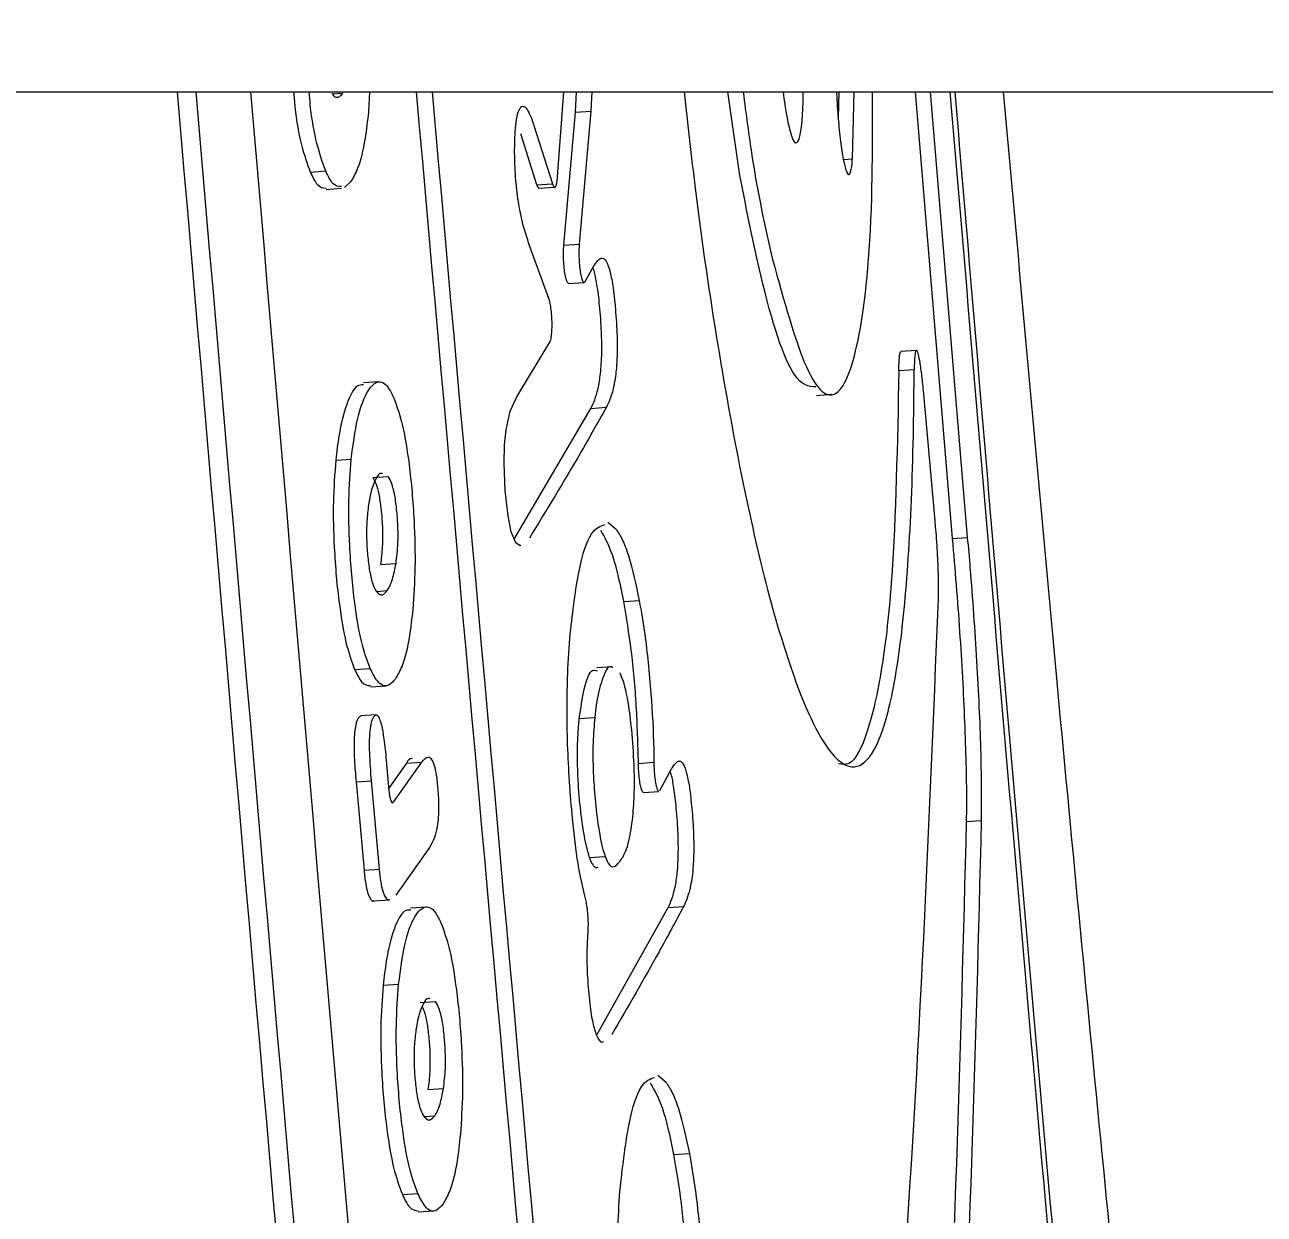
# Model space of a CAD drawing. Header units: millimetres. Extents: x -7720 to 6073, y -7402 to 5433.
# Drawn here: x 1649.54 to 1665.54, y -577.09 to -561.73 of the extents above; entities that cross this region are included whole.
import ezdxf

# ---------------------------------------------------------------- set-up
doc = ezdxf.new("R2010")
doc.units = ezdxf.units.MM
for name, color, linetype in [('DIKOM_ОБЪЕКТ', 7, 'Continuous'), ('DIKOM_РАЗМЕР_ЗОНА', 7, 'Continuous'), ('DIKOM_РАЗМЕР_ОБЪЕКТА', 7, 'Continuous')]:
    doc.layers.add(name, color=color, linetype=linetype)
doc.styles.add('style1', font='arial.ttf', dxfattribs={"width": 0.8})
doc.dimstyles.new('1-50', dxfattribs={"dimtxt": 300, "dimasz": 200, "dimexe": 100, "dimexo": 0, "dimgap": 100, "dimtad": 1, "dimtxsty": 'style1', "dimcen": 200, "dimclrd": 7, "dimclre": 7, "dimclrt": 7, "dimadec": 1, "dimazin": 2, "dimtfac": 1, "dimtmove": 0, "dimatfit": 2, "dimfxl": 0, "dimlwd": 25, "dimlwe": 18, "dimarcsym": 0})

# ---------------------------------------------------------------- blocks, each defined once
blk = doc.blocks.new('*D1')
at = {"layer": 'Defpoints', "color": 0, "transparency": 16777216}
for p in [(-3938.714, 77.288), (4572.676, -275.211), (4572.676, -6577.897)]:
    blk.add_point(p, dxfattribs=at)
at = {"layer": 'DIKOM_РАЗМЕР_ОБЪЕКТА', "color": 7, "lineweight": 18, "transparency": 16777216}
for p, q in [((-3938.714, 77.288), (-3938.714, -6677.897)), ((4572.676, -275.211), (4572.676, -6677.897))]:
    blk.add_line(p, q, dxfattribs=at)
at = {"layer": 'DIKOM_РАЗМЕР_ОБЪЕКТА', "color": 7, "lineweight": 25, "transparency": 16777216}
blk.add_line((-3738.714, -6577.897), (4372.676, -6577.897), dxfattribs=at)
at = {"layer": 'DIKOM_РАЗМЕР_ОБЪЕКТА', "color": 7, "transparency": 16777216}
for points in [[(-3738.714, -6544.563), (-3738.714, -6611.23), (-3938.714, -6577.897)], [(4372.676, -6544.563), (4372.676, -6611.23), (4572.676, -6577.897)]]:
    blk.add_solid(points, dxfattribs=at)
at = {"layer": 'DIKOM_РАЗМЕР_ОБЪЕКТА', "color": 7, "transparency": 16777216, "insert": (316.981, -6324.725), "char_height": 300, "attachment_point": 5, "style": 'style1'}
blk.add_mtext('8500', dxfattribs=at)
blk = doc.blocks.new('*D2')
at = {"layer": 'Defpoints', "color": 0, "transparency": 16777216}
for p in [(-2365.162, 5433.022), (-7269.562, -6016.09), (1800.959, -6016.09)]:
    blk.add_point(p, dxfattribs=at)
at = {"layer": 'DIKOM_РАЗМЕР_ЗОНА', "color": 7, "lineweight": 18, "transparency": 16777216}
for p, q in [((-2365.162, 5433.022), (-7369.562, 5433.022)), ((1800.959, -6016.09), (-7369.562, -6016.09))]:
    blk.add_line(p, q, dxfattribs=at)
at = {"layer": 'DIKOM_РАЗМЕР_ЗОНА', "color": 7, "lineweight": 25, "transparency": 16777216}
blk.add_line((-7269.562, 5233.022), (-7269.562, -5816.09), dxfattribs=at)
at = {"layer": 'DIKOM_РАЗМЕР_ЗОНА', "color": 7, "transparency": 16777216}
for points in [[(-7302.895, 5233.022), (-7236.229, 5233.022), (-7269.562, 5433.022)], [(-7302.895, -5816.09), (-7236.229, -5816.09), (-7269.562, -6016.09)]]:
    blk.add_solid(points, dxfattribs=at)
at = {"layer": 'DIKOM_РАЗМЕР_ЗОНА', "color": 7, "transparency": 16777216, "insert": (-7522.734, -291.534), "char_height": 300, "attachment_point": 5, "rotation": 90, "style": 'style1'}
blk.add_mtext('11500', dxfattribs=at)
blk = doc.blocks.new('*D3')
at = {"layer": 'Defpoints', "color": 0, "transparency": 16777216}
for p in [(-5938.714, -432.437), (6072.676, -1006.937), (6072.676, -7302.437)]:
    blk.add_point(p, dxfattribs=at)
at = {"layer": 'DIKOM_РАЗМЕР_ЗОНА', "color": 7, "lineweight": 18, "transparency": 16777216}
for p, q in [((-5938.714, -432.437), (-5938.714, -7402.437)), ((6072.676, -1006.937), (6072.676, -7402.437))]:
    blk.add_line(p, q, dxfattribs=at)
at = {"layer": 'DIKOM_РАЗМЕР_ЗОНА', "color": 7, "lineweight": 25, "transparency": 16777216}
blk.add_line((-5738.714, -7302.437), (5872.676, -7302.437), dxfattribs=at)
at = {"layer": 'DIKOM_РАЗМЕР_ЗОНА', "color": 7, "transparency": 16777216}
for points in [[(-5738.714, -7269.103), (-5738.714, -7335.77), (-5938.714, -7302.437)], [(5872.676, -7269.103), (5872.676, -7335.77), (6072.676, -7302.437)]]:
    blk.add_solid(points, dxfattribs=at)
at = {"layer": 'DIKOM_РАЗМЕР_ЗОНА', "color": 7, "transparency": 16777216, "insert": (66.981, -7049.265), "char_height": 300, "attachment_point": 5, "style": 'style1'}
blk.add_mtext('12000', dxfattribs=at)

msp = doc.modelspace()

# ---------------------------------------------------------------- linework, layer by layer
at = {"layer": 'DIKOM_ОБЪЕКТ', "color": 7, "linetype": 'Continuous', "lineweight": 15}
for p, q in [((672.848, -562.594), (1872.848, -562.594)), ((1653.99, -562.594), (1653.976, -562.85)), ((1656.418, -563.692), (1656.498, -562.594)), ((1656.648, -562.856), (1656.661, -562.594)), ((1656.86, -562.594), (1656.847, -562.842)), ((1658.772, -563.672), (1658.617, -562.594)), ((1660.052, -562.594), (1660.042, -562.93)), ((1660.225, -563.459), (1660.248, -562.594)), ((1661.037, -562.594), (1661.515, -568.361)), ((1661.714, -568.347), (1661.236, -562.594)), ((1653.507, -562.619), (1653.646, -562.609)), ((1656.5, -564.573), (1656.648, -562.856)), ((1656.648, -562.856), (1656.847, -562.842)), ((1656.847, -562.842), (1656.699, -564.559)), ((1656.113, -563.029), (1656.352, -563.78)), ((1656.152, -563.793), (1655.943, -563.136)), ((1660.111, -563.467), (1660.225, -563.459)), ((1653.224, -563.629), (1653.424, -563.615)), ((1653.429, -563.852), (1653.63, -563.838)), ((1653.75, -563.749), (1653.665, -563.829)), ((1656.152, -563.793), (1656.352, -563.78)), ((1656.183, -563.839), (1656.382, -563.825)), ((1656.307, -565.263), (1656.045, -564.541)), ((1656.5, -564.573), (1656.699, -564.559)), ((1656.773, -565.043), (1656.886, -564.842)), ((1656.561, -565.068), (1656.761, -565.054)), ((1655.892, -566.531), (1656.319, -565.827)), ((1661.052, -565.932), (1660.854, -565.946)), ((1660.826, -566.192), (1661.024, -566.179)), ((1654.111, -566.339), (1653.911, -566.353)), ((1659.76, -566.513), (1659.959, -566.499)), ((1661.294, -568.132), (1661.143, -566.45)), ((1655.856, -568.37), (1656.849, -566.681)), ((1656.849, -566.681), (1657.048, -566.667)), ((1653.554, -567.349), (1653.754, -567.335)), ((1654.031, -567.575), (1654.231, -567.561)), ((1657.069, -568.15), (1657.175, -568.243)), ((1661.515, -568.361), (1661.714, -568.347)), ((1654.132, -568.697), (1654.332, -568.683)), ((1654.08, -569.045), (1654.219, -569.035)), ((1657.274, -569.177), (1657.473, -569.163)), ((1653.798, -570.055), (1653.998, -570.041)), ((1657.127, -570.017), (1656.927, -570.031)), ((1654.004, -570.278), (1654.204, -570.264)), ((1654.075, -570.64), (1653.876, -570.654)), ((1656.699, -570.687), (1656.899, -570.673)), ((1654.206, -571.228), (1654.241, -571.621)), ((1654.466, -571.263), (1654.238, -571.585)), ((1654.299, -571.767), (1654.665, -571.249)), ((1654.466, -571.263), (1654.665, -571.249)), ((1657.463, -571.266), (1657.662, -571.252)), ((1657.739, -571.617), (1657.889, -571.338)), ((1653.816, -571.505), (1654.016, -571.491)), ((1653.816, -571.505), (1653.919, -572.647)), ((1654.119, -572.633), (1654.016, -571.491)), ((1657.529, -571.642), (1657.728, -571.628)), ((1654.28, -571.769), (1654.299, -571.767)), ((1661.696, -572.015), (1661.895, -572.002)), ((1654.765, -572.351), (1654.33, -572.966)), ((1656.831, -572.481), (1657.031, -572.467)), ((1653.919, -572.647), (1654.119, -572.633)), ((1654.05, -573.043), (1654.25, -573.029)), ((1654.721, -573.121), (1654.521, -573.135)), ((1656.919, -574.781), (1657.847, -573.127)), ((1657.847, -573.127), (1658.046, -573.114)), ((1654.166, -574.131), (1654.366, -574.117)), ((1654.643, -574.356), (1654.843, -574.342)), ((1657.713, -575.291), (1657.819, -575.384)), ((1654.745, -575.478), (1654.945, -575.464)), ((1654.694, -575.826), (1654.833, -575.817)), ((1657.921, -576.318), (1658.12, -576.304)), ((1654.414, -576.836), (1654.614, -576.822)), ((1654.62, -577.059), (1654.82, -577.045))]:
    msp.add_line(p, q, dxfattribs=at)
at = {"layer": 'DIKOM_ОБЪЕКТ', "color": 7, "linetype": 'Continuous', "lineweight": 15, "flags": 128}
msp.add_lwpolyline([(1655.943, -568.451), (1655.936, -568.457), (1655.878, -568.416), (1655.82, -568.274), (1655.779, -568.068), (1655.743, -567.748), (1655.727, -567.387), (1655.733, -567.152), (1655.753, -566.957), (1655.808, -566.718), (1655.892, -566.531), (1655.892, -566.531)], dxfattribs=at)
at = {"layer": 'DIKOM_ОБЪЕКТ', "color": 7, "linetype": 'Continuous', "lineweight": 15}
for points, knots in [([(1651.505, -562.594), (1652.447, -573.51), (1655.636, -610.457), (1659.558, -647.354), (1662.321, -673.35)], [0, 0, 0, 0, 0.295436, 1, 1, 1, 1]), ([(1651.746, -562.594), (1652.679, -573.42), (1655.853, -610.279), (1659.776, -647.086), (1662.546, -673.082)], [0, 0, 0, 0, 0.2937248, 1, 1, 1, 1]), ([(1652.454, -562.594), (1653.357, -573.153), (1656.489, -609.745), (1660.413, -646.283), (1663.205, -672.277)], [0, 0, 0, 0, 0.288549, 1, 1, 1, 1]), ([(1653.01, -562.594), (1653.015, -562.658), (1653.035, -562.917), (1653.109, -563.308), (1653.185, -563.522), (1653.224, -563.629)], [0, 0, 0, 0, 0.142775, 0.57121, 1, 1, 1, 1]), ([(1653.424, -563.615), (1653.385, -563.507), (1653.308, -563.292), (1653.236, -562.904), (1653.215, -562.651), (1653.211, -562.594)], [0, 0, 0, 0, 0.435395, 0.871635, 1, 1, 1, 1]), ([(1665.063, -667.1), (1663.679, -654.488), (1660.913, -629.266), (1657.424, -594.429), (1655.449, -572.196), (1654.597, -562.594)], [0, 0, 0, 0, 0.362286, 0.724572, 1, 1, 1, 1]), ([(1654.798, -562.594), (1655.649, -572.185), (1657.623, -594.409), (1661.111, -629.242), (1663.879, -654.471), (1665.262, -667.086)], [0, 0, 0, 0, 0.275129, 0.637564, 1, 1, 1, 1]), ([(1658.055, -562.594), (1658.1, -563.013), (1658.227, -564.184), (1658.484, -565.904), (1658.808, -567.686), (1659.152, -569.16), (1659.499, -570.278), (1659.836, -571.023), (1660.149, -571.356), (1660.426, -571.286), (1660.657, -570.797), (1660.836, -569.92), (1660.957, -568.662), (1661.012, -567.363), (1661.021, -566.467), (1661.024, -566.179)], [0, 0, 0, 0, 0.046302, 0.12935, 0.212395, 0.295437, 0.378574, 0.46171, 0.544901, 0.628096, 0.711255, 0.794417, 0.877525, 0.960635, 1, 1, 1, 1]), ([(1658.815, -562.594), (1658.852, -562.879), (1658.965, -563.754), (1659.103, -564.355), (1659.196, -564.759)], [0, 0, 0, 0, 0.326488, 1, 1, 1, 1]), ([(1659.196, -564.759), (1659.343, -565.294), (1659.638, -566.364), (1660.04, -566.658), (1660.332, -565.875), (1660.486, -564.439), (1660.486, -563.07), (1660.485, -562.594)], [0, 0, 0, 0, 0.2206416, 0.4412826, 0.6619258, 0.8825019, 1, 1, 1, 1]), ([(1659.332, -562.594), (1659.339, -562.652), (1659.355, -562.793), (1659.375, -562.896), (1659.386, -562.956)], [0, 0, 0, 0, 0.413583, 1, 1, 1, 1]), ([(1659.386, -562.956), (1659.405, -563.038), (1659.443, -563.201), (1659.498, -563.275), (1659.545, -563.209), (1659.577, -562.994), (1659.591, -562.771), (1659.59, -562.615), (1659.589, -562.594)], [0, 0, 0, 0, 0.193914, 0.387852, 0.581808, 0.775797, 0.969784, 1, 1, 1, 1]), ([(1660.021, -562.594), (1660.024, -562.669), (1660.033, -562.85), (1660.059, -563.132), (1660.093, -563.396), (1660.132, -563.583), (1660.169, -563.673), (1660.2, -563.655), (1660.218, -563.561), (1660.224, -563.479), (1660.225, -563.459)], [0, 0, 0, 0, 0.101626, 0.2439, 0.386168, 0.52842, 0.670698, 0.812967, 0.955223, 1, 1, 1, 1]), ([(1671.767, -657.179), (1670.133, -644.106), (1666.867, -617.959), (1663.493, -586.42), (1661.941, -567.949), (1661.49, -562.594)], [0, 0, 0, 0, 0.4152222, 0.8304415, 1, 1, 1, 1]), ([(1671.82, -656.922), (1670.183, -643.85), (1666.909, -617.704), (1663.539, -586.25), (1661.995, -567.865), (1661.553, -562.594)], [0, 0, 0, 0, 0.4163411, 0.8326791, 1, 1, 1, 1]), ([(1675.905, -673.036), (1675.448, -670.199), (1674.4, -663.695), (1672.837, -653.325), (1671.202, -641.952), (1669.634, -630.39), (1668.132, -618.653), (1666.7, -606.748), (1665.339, -594.687), (1664.057, -582.473), (1662.999, -571.772), (1662.404, -565.105), (1662.179, -562.594)], [0, 0, 0, 0, 0.081496, 0.186806, 0.29255, 0.398703, 0.505243, 0.612145, 0.719386, 0.826945, 0.934799, 1, 1, 1, 1]), ([(1653.504, -562.616), (1653.518, -562.632), (1653.545, -562.663), (1653.593, -562.668), (1653.626, -562.632), (1653.646, -562.609)], [0, 0, 0, 0, 0.2789226, 0.5539577, 1, 1, 1, 1]), ([(1653.976, -562.85), (1653.963, -562.968), (1653.929, -563.266), (1653.85, -563.578), (1653.78, -563.698), (1653.75, -563.749)], [0, 0, 0, 0, 0.274822, 0.695103, 1, 1, 1, 1]), ([(1655.868, -563.174), (1655.872, -563.108), (1655.88, -562.976), (1655.911, -562.836), (1655.957, -562.765), (1656.023, -562.794), (1656.077, -562.919), (1656.109, -563.018), (1656.113, -563.029)], [0, 0, 0, 0, 0.1391563, 0.2789624, 0.4452561, 0.6524626, 0.9597426, 1, 1, 1, 1]), ([(1656.045, -564.541), (1656.011, -564.44), (1655.958, -564.281), (1655.899, -563.942), (1655.868, -563.622), (1655.862, -563.354), (1655.867, -563.218), (1655.868, -563.174)], [0, 0, 0, 0, 0.3395141, 0.5391946, 0.7405273, 0.9160474, 1, 1, 1, 1]), ([(1653.224, -563.629), (1653.253, -563.69), (1653.321, -563.828), (1653.39, -563.833), (1653.428, -563.836)], [0, 0, 0, 0, 0.443037, 1, 1, 1, 1]), ([(1653.628, -563.816), (1653.591, -563.816), (1653.522, -563.817), (1653.454, -563.678), (1653.424, -563.615)], [0, 0, 0, 0, 0.543105, 1, 1, 1, 1]), ([(1656.352, -563.78), (1656.358, -563.795), (1656.37, -563.825), (1656.388, -563.829), (1656.403, -563.799), (1656.414, -563.748), (1656.417, -563.706), (1656.418, -563.692)], [0, 0, 0, 0, 0.220493, 0.441596, 0.662976, 0.884715, 1, 1, 1, 1]), ([(1659.753, -566.404), (1659.664, -566.397), (1659.451, -566.379), (1659.092, -565.286), (1658.861, -564.122), (1658.772, -563.672)], [0, 0, 0, 0, 0.307974, 0.732629, 1, 1, 1, 1]), ([(1656.182, -563.838), (1656.182, -563.839), (1656.176, -563.842), (1656.165, -563.828), (1656.156, -563.802), (1656.152, -563.793)], [0, 0, 0, 0, 0.07278, 0.667998, 1, 1, 1, 1]), ([(1656.561, -565.067), (1656.559, -565.067), (1656.551, -565.067), (1656.537, -565.041), (1656.52, -564.98), (1656.506, -564.893), (1656.497, -564.792), (1656.494, -564.689), (1656.496, -564.616), (1656.499, -564.581), (1656.5, -564.573)], [0, 0, 0, 0, 0.060812, 0.210822, 0.360893, 0.510767, 0.660236, 0.80963, 0.959237, 1, 1, 1, 1]), ([(1656.699, -564.559), (1656.697, -564.588), (1656.693, -564.646), (1656.695, -564.751), (1656.702, -564.853), (1656.715, -564.944), (1656.731, -565.014), (1656.749, -565.053), (1656.763, -565.058), (1656.771, -565.047), (1656.773, -565.043)], [0, 0, 0, 0, 0.134251, 0.268951, 0.403364, 0.537571, 0.671724, 0.806193, 0.940924, 1, 1, 1, 1]), ([(1656.886, -564.842), (1656.921, -564.79), (1656.972, -564.715), (1657.046, -564.765), (1657.096, -564.896), (1657.14, -565.136), (1657.171, -565.441), (1657.19, -565.762), (1657.188, -566.04), (1657.168, -566.284), (1657.122, -566.513), (1657.075, -566.611), (1657.048, -566.667)], [0, 0, 0, 0, 0.184914, 0.267549, 0.351065, 0.423157, 0.512613, 0.606916, 0.673845, 0.740611, 0.850543, 1, 1, 1, 1]), ([(1656.849, -566.681), (1656.882, -566.611), (1656.93, -566.509), (1656.975, -566.241), (1656.992, -565.984), (1656.987, -565.67), (1656.964, -565.361), (1656.931, -565.089), (1656.899, -564.922), (1656.879, -564.877), (1656.874, -564.864)], [0, 0, 0, 0, 0.264456, 0.386206, 0.50923, 0.614622, 0.747621, 0.865438, 0.961282, 1, 1, 1, 1]), ([(1656.319, -565.827), (1656.321, -565.824), (1656.328, -565.81), (1656.338, -565.768), (1656.346, -565.687), (1656.348, -565.588), (1656.344, -565.483), (1656.334, -565.385), (1656.321, -565.308), (1656.311, -565.276), (1656.307, -565.263)], [0, 0, 0, 0, 0.045014, 0.18755, 0.33002, 0.472177, 0.613867, 0.755178, 0.896287, 1, 1, 1, 1]), ([(1660.826, -566.192), (1660.826, -566.171), (1660.827, -566.091), (1660.834, -565.995), (1660.844, -565.938), (1660.853, -565.95), (1660.854, -565.952)], [0, 0, 0, 0, 0.1456833, 0.5372081, 0.9288437, 1, 1, 1, 1]), ([(1661.143, -566.45), (1661.136, -566.377), (1661.121, -566.229), (1661.096, -566.058), (1661.071, -565.95), (1661.049, -565.919), (1661.033, -565.969), (1661.026, -566.069), (1661.025, -566.152), (1661.024, -566.179)], [0, 0, 0, 0, 0.154779, 0.309739, 0.464613, 0.619615, 0.774556, 0.929455, 1, 1, 1, 1]), ([(1660.826, -566.192), (1660.806, -567.139), (1660.775, -568.669), (1660.612, -570.093), (1660.425, -570.904), (1660.232, -571.302), (1660.091, -571.28), (1660.045, -571.273)], [0, 0, 0, 0, 0.318665, 0.514612, 0.710557, 0.90643, 1, 1, 1, 1]), ([(1653.913, -566.378), (1653.886, -566.378), (1653.808, -566.377), (1653.695, -566.596), (1653.601, -566.948), (1653.567, -567.242), (1653.554, -567.349)], [0, 0, 0, 0, 0.180788, 0.514127, 0.823601, 1, 1, 1, 1]), ([(1653.754, -567.335), (1653.778, -567.153), (1653.826, -566.788), (1653.949, -566.463), (1654.085, -566.308), (1654.211, -566.359), (1654.281, -566.5), (1654.306, -566.55)], [0, 0, 0, 0, 0.21646, 0.432645, 0.668036, 0.881363, 1, 1, 1, 1]), ([(1654.306, -566.55), (1654.344, -566.658), (1654.421, -566.874), (1654.512, -567.441), (1654.569, -568.079), (1654.585, -568.744), (1654.561, -569.1), (1654.548, -569.276)], [0, 0, 0, 0, 0.1913734, 0.3831208, 0.6221536, 0.8126361, 1, 1, 1, 1]), ([(1657.048, -566.667), (1656.936, -566.866), (1656.62, -567.428), (1656.277, -567.991), (1656.055, -568.356)], [0, 0, 0, 0, 0.353603, 1, 1, 1, 1]), ([(1653.554, -567.349), (1653.541, -567.524), (1653.514, -567.875), (1653.531, -568.538), (1653.587, -569.172), (1653.681, -569.736), (1653.759, -569.948), (1653.798, -570.055)], [0, 0, 0, 0, 0.187309, 0.374836, 0.619095, 0.809483, 1, 1, 1, 1]), ([(1653.998, -570.041), (1653.959, -569.934), (1653.88, -569.72), (1653.786, -569.153), (1653.73, -568.516), (1653.715, -567.855), (1653.741, -567.507), (1653.754, -567.335)], [0, 0, 0, 0, 0.191508, 0.383391, 0.626901, 0.815928, 1, 1, 1, 1]), ([(1654.16, -567.528), (1654.155, -567.525), (1654.12, -567.504), (1654.063, -567.599), (1654.007, -567.749), (1653.984, -567.885), (1653.977, -567.926)], [0, 0, 0, 0, 0.075795, 0.470096, 0.839618, 1, 1, 1, 1]), ([(1654.031, -567.575), (1654.049, -567.606), (1654.081, -567.661), (1654.119, -567.824), (1654.144, -568.017), (1654.16, -568.238), (1654.158, -568.487), (1654.141, -568.623), (1654.132, -568.697)], [0, 0, 0, 0, 0.185669, 0.332068, 0.478391, 0.634542, 0.802376, 1, 1, 1, 1]), ([(1654.332, -568.683), (1654.342, -568.6), (1654.359, -568.462), (1654.359, -568.218), (1654.344, -568.003), (1654.318, -567.799), (1654.277, -567.64), (1654.247, -567.587), (1654.231, -567.561)], [0, 0, 0, 0, 0.219825, 0.366201, 0.512206, 0.678146, 0.835825, 1, 1, 1, 1]), ([(1653.977, -567.926), (1653.969, -567.995), (1653.953, -568.119), (1653.95, -568.343), (1653.961, -568.557), (1653.986, -568.768), (1654.026, -568.95), (1654.06, -569.011), (1654.077, -569.042)], [0, 0, 0, 0, 0.18535, 0.335013, 0.48455, 0.646168, 0.82031, 1, 1, 1, 1]), ([(1656.582, -569.592), (1656.616, -569.302), (1656.685, -568.723), (1656.847, -568.243), (1656.969, -568.2), (1657.027, -568.18)], [0, 0, 0, 0, 0.346042, 0.69124, 1, 1, 1, 1]), ([(1661.337, -569.147), (1661.338, -569.066), (1661.34, -568.903), (1661.327, -568.579), (1661.31, -568.314), (1661.297, -568.168), (1661.294, -568.132)], [0, 0, 0, 0, 0.299526, 0.59947, 0.899401, 1, 1, 1, 1]), ([(1657.274, -569.177), (1657.25, -569.06), (1657.204, -568.83), (1657.104, -568.479), (1657.027, -568.345), (1656.976, -568.257)], [0, 0, 0, 0, 0.265084, 0.518296, 1, 1, 1, 1]), ([(1657.175, -568.243), (1657.203, -568.286), (1657.258, -568.371), (1657.362, -568.643), (1657.429, -568.959), (1657.473, -569.163)], [0, 0, 0, 0, 0.264972, 0.526264, 1, 1, 1, 1]), ([(1661.895, -572.002), (1661.895, -571.709), (1661.894, -571.124), (1661.839, -569.958), (1661.772, -569.001), (1661.726, -568.478), (1661.714, -568.347)], [0, 0, 0, 0, 0.299859, 0.599844, 0.899755, 1, 1, 1, 1]), ([(1661.515, -568.361), (1661.549, -568.761), (1661.616, -569.562), (1661.68, -570.757), (1661.701, -571.562), (1661.697, -571.924), (1661.696, -572.015)], [0, 0, 0, 0, 0.299777, 0.599603, 0.899467, 1, 1, 1, 1]), ([(1654.219, -569.035), (1654.231, -569.016), (1654.255, -568.977), (1654.295, -568.872), (1654.318, -568.755), (1654.332, -568.683)], [0, 0, 0, 0, 0.2730948, 0.5464292, 1, 1, 1, 1]), ([(1654.077, -569.042), (1654.091, -569.057), (1654.118, -569.089), (1654.166, -569.094), (1654.199, -569.058), (1654.219, -569.035)], [0, 0, 0, 0, 0.2789447, 0.5539625, 1, 1, 1, 1]), ([(1659.941, -587.84), (1660.279, -584.72), (1660.954, -578.477), (1661.209, -572.258), (1661.337, -569.147)], [0, 0, 0, 0, 0.499781, 1, 1, 1, 1]), ([(1654.548, -569.276), (1654.536, -569.394), (1654.503, -569.691), (1654.424, -570.004), (1654.354, -570.124), (1654.324, -570.174)], [0, 0, 0, 0, 0.2749, 0.695057, 1, 1, 1, 1]), ([(1657.463, -571.266), (1657.456, -571.018), (1657.443, -570.523), (1657.375, -569.781), (1657.308, -569.38), (1657.274, -569.177)], [0, 0, 0, 0, 0.331999, 0.662687, 1, 1, 1, 1]), ([(1657.473, -569.163), (1657.498, -569.305), (1657.559, -569.659), (1657.627, -570.328), (1657.658, -570.906), (1657.661, -571.198), (1657.662, -571.252)], [0, 0, 0, 0, 0.2410681, 0.6019579, 0.9249985, 1, 1, 1, 1]), ([(1656.782, -573.03), (1656.747, -572.883), (1656.678, -572.59), (1656.596, -571.882), (1656.538, -571.03), (1656.538, -570.19), (1656.57, -569.759), (1656.582, -569.592)], [0, 0, 0, 0, 0.1701911, 0.339486, 0.5935191, 0.8418209, 1, 1, 1, 1]), ([(1653.798, -570.055), (1653.828, -570.116), (1653.896, -570.254), (1653.965, -570.259), (1654.003, -570.262)], [0, 0, 0, 0, 0.442959, 1, 1, 1, 1]), ([(1654.324, -570.174), (1654.296, -570.206), (1654.223, -570.29), (1654.108, -570.256), (1654.029, -570.101), (1653.998, -570.041)], [0, 0, 0, 0, 0.2728417, 0.7180935, 1, 1, 1, 1]), ([(1656.699, -570.687), (1656.719, -570.551), (1656.762, -570.247), (1656.848, -570.042), (1656.91, -570.063), (1656.93, -570.069)], [0, 0, 0, 0, 0.353315, 0.792921, 1, 1, 1, 1]), ([(1657.128, -570.03), (1657.123, -570.026), (1657.073, -569.987), (1656.997, -570.154), (1656.928, -570.416), (1656.905, -570.616), (1656.899, -570.673)], [0, 0, 0, 0, 0.05002, 0.520877, 0.865159, 1, 1, 1, 1]), ([(1657.394, -571.918), (1657.401, -571.814), (1657.415, -571.606), (1657.406, -571.2), (1657.376, -570.801), (1657.329, -570.441), (1657.275, -570.209), (1657.238, -570.129), (1657.222, -570.096)], [0, 0, 0, 0, 0.167122, 0.334895, 0.539619, 0.706886, 0.874914, 1, 1, 1, 1]), ([(1653.876, -570.656), (1653.865, -570.662), (1653.841, -570.674), (1653.812, -570.751), (1653.796, -570.867), (1653.788, -571.02), (1653.794, -571.24), (1653.808, -571.408), (1653.816, -571.505)], [0, 0, 0, 0, 0.146418, 0.311331, 0.427543, 0.543427, 0.738617, 1, 1, 1, 1]), ([(1654.016, -571.491), (1654.006, -571.371), (1653.992, -571.196), (1653.989, -570.962), (1653.999, -570.814), (1654.022, -570.705), (1654.053, -570.646), (1654.088, -570.632), (1654.119, -570.683), (1654.149, -570.785), (1654.18, -570.969), (1654.196, -571.134), (1654.206, -571.228)], [0, 0, 0, 0, 0.184379, 0.267635, 0.351767, 0.424171, 0.513826, 0.608068, 0.674198, 0.740143, 0.851682, 1, 1, 1, 1]), ([(1656.831, -572.481), (1656.808, -572.396), (1656.761, -572.226), (1656.71, -571.843), (1656.679, -571.452), (1656.672, -571.082), (1656.684, -570.839), (1656.696, -570.719), (1656.699, -570.687)], [0, 0, 0, 0, 0.2034145, 0.4072784, 0.6094151, 0.7741043, 0.9385679, 1, 1, 1, 1]), ([(1656.899, -570.673), (1656.89, -570.778), (1656.872, -570.988), (1656.875, -571.369), (1656.902, -571.747), (1656.945, -572.116), (1656.995, -572.351), (1657.025, -572.449), (1657.031, -572.467)], [0, 0, 0, 0, 0.188248, 0.377992, 0.541457, 0.737506, 0.95203, 1, 1, 1, 1]), ([(1654.544, -571.206), (1654.539, -571.204), (1654.512, -571.193), (1654.487, -571.231), (1654.466, -571.263)], [0, 0, 0, 0, 0.156644, 1, 1, 1, 1]), ([(1654.665, -571.249), (1654.693, -571.216), (1654.732, -571.169), (1654.787, -571.2), (1654.824, -571.278), (1654.854, -571.421), (1654.874, -571.605), (1654.884, -571.797), (1654.879, -571.963), (1654.861, -572.111), (1654.823, -572.254), (1654.786, -572.315), (1654.765, -572.351)], [0, 0, 0, 0, 0.188729, 0.270232, 0.35266, 0.424395, 0.511648, 0.603391, 0.669457, 0.735302, 0.845374, 1, 1, 1, 1]), ([(1657.889, -571.338), (1657.923, -571.285), (1657.971, -571.211), (1658.04, -571.26), (1658.087, -571.381), (1658.128, -571.606), (1658.158, -571.892), (1658.177, -572.193), (1658.178, -572.464), (1658.162, -572.708), (1658.119, -572.952), (1658.074, -573.053), (1658.046, -573.114)], [0, 0, 0, 0, 0.1888377, 0.268722, 0.349449, 0.4201249, 0.5042325, 0.5931944, 0.6609558, 0.7286323, 0.8351903, 1, 1, 1, 1]), ([(1657.529, -571.642), (1657.525, -571.641), (1657.516, -571.639), (1657.501, -571.605), (1657.485, -571.538), (1657.472, -571.449), (1657.465, -571.353), (1657.463, -571.293), (1657.463, -571.266)], [0, 0, 0, 0, 0.111456, 0.297685, 0.48371, 0.669593, 0.855064, 1, 1, 1, 1]), ([(1657.662, -571.252), (1657.663, -571.287), (1657.664, -571.355), (1657.674, -571.456), (1657.687, -571.542), (1657.704, -571.601), (1657.718, -571.63), (1657.725, -571.625), (1657.727, -571.624)], [0, 0, 0, 0, 0.185287, 0.370979, 0.556552, 0.742266, 0.928222, 1, 1, 1, 1]), ([(1657.847, -573.127), (1657.879, -573.057), (1657.925, -572.955), (1657.967, -572.685), (1657.981, -572.431), (1657.974, -572.12), (1657.952, -571.821), (1657.92, -571.565), (1657.892, -571.417), (1657.876, -571.377), (1657.873, -571.369)], [0, 0, 0, 0, 0.277126, 0.401076, 0.52636, 0.634636, 0.771162, 0.881858, 0.975167, 1, 1, 1, 1]), ([(1654.241, -571.621), (1654.243, -571.643), (1654.248, -571.687), (1654.261, -571.737), (1654.275, -571.769), (1654.288, -571.778), (1654.296, -571.77), (1654.299, -571.767)], [0, 0, 0, 0, 0.212152, 0.42495, 0.638631, 0.85332, 1, 1, 1, 1]), ([(1657.264, -572.471), (1657.28, -572.439), (1657.31, -572.377), (1657.358, -572.213), (1657.381, -572.029), (1657.394, -571.918)], [0, 0, 0, 0, 0.289954, 0.571598, 1, 1, 1, 1]), ([(1661.696, -572.015), (1661.619, -574.959), (1661.465, -580.85), (1660.931, -586.764), (1660.664, -589.722)], [0, 0, 0, 0, 0.499801, 1, 1, 1, 1]), ([(1660.863, -589.708), (1661.13, -586.752), (1661.664, -580.838), (1661.818, -574.948), (1661.895, -572.002)], [0, 0, 0, 0, 0.499802, 1, 1, 1, 1]), ([(1656.937, -572.611), (1656.936, -572.612), (1656.914, -572.623), (1656.877, -572.597), (1656.843, -572.511), (1656.831, -572.481)], [0, 0, 0, 0, 0.032732, 0.654477, 1, 1, 1, 1]), ([(1657.031, -572.467), (1657.05, -572.511), (1657.099, -572.622), (1657.18, -572.596), (1657.235, -572.514), (1657.264, -572.471)], [0, 0, 0, 0, 0.232033, 0.59639, 1, 1, 1, 1]), ([(1653.919, -572.647), (1653.925, -572.707), (1653.937, -572.816), (1653.965, -572.942), (1654.001, -573.021), (1654.031, -573.054), (1654.047, -573.04), (1654.05, -573.038)], [0, 0, 0, 0, 0.251512, 0.455844, 0.66026, 0.950569, 1, 1, 1, 1]), ([(1654.25, -573.025), (1654.248, -573.027), (1654.234, -573.038), (1654.204, -573.011), (1654.166, -572.935), (1654.136, -572.797), (1654.125, -572.689), (1654.119, -572.633)], [0, 0, 0, 0, 0.03751, 0.290426, 0.545921, 0.766723, 1, 1, 1, 1]), ([(1654.523, -573.16), (1654.496, -573.16), (1654.418, -573.159), (1654.306, -573.378), (1654.213, -573.73), (1654.179, -574.024), (1654.166, -574.131)], [0, 0, 0, 0, 0.180895, 0.514227, 0.823653, 1, 1, 1, 1]), ([(1654.366, -574.117), (1654.39, -573.934), (1654.437, -573.57), (1654.559, -573.245), (1654.695, -573.089), (1654.821, -573.141), (1654.891, -573.282), (1654.916, -573.332)], [0, 0, 0, 0, 0.216433, 0.43255, 0.667896, 0.881267, 1, 1, 1, 1]), ([(1656.813, -573.444), (1656.814, -573.413), (1656.817, -573.352), (1656.814, -573.247), (1656.805, -573.146), (1656.793, -573.073), (1656.785, -573.041), (1656.782, -573.03)], [0, 0, 0, 0, 0.221813, 0.44423, 0.666153, 0.887846, 1, 1, 1, 1]), ([(1658.046, -573.114), (1657.942, -573.309), (1657.646, -573.859), (1657.325, -574.41), (1657.118, -574.767)], [0, 0, 0, 0, 0.354212, 1, 1, 1, 1]), ([(1654.916, -573.332), (1654.954, -573.44), (1655.031, -573.656), (1655.123, -574.223), (1655.181, -574.861), (1655.199, -575.526), (1655.175, -575.881), (1655.163, -576.057)], [0, 0, 0, 0, 0.191408, 0.3832, 0.622258, 0.812704, 1, 1, 1, 1]), ([(1657.012, -574.86), (1657.01, -574.862), (1656.99, -574.882), (1656.948, -574.835), (1656.894, -574.71), (1656.848, -574.467), (1656.814, -574.161), (1656.798, -573.822), (1656.803, -573.584), (1656.811, -573.471), (1656.813, -573.444)], [0, 0, 0, 0, 0.022884, 0.175621, 0.330025, 0.46304, 0.631886, 0.804731, 0.951458, 1, 1, 1, 1]), ([(1654.614, -576.822), (1654.574, -576.715), (1654.496, -576.501), (1654.401, -575.934), (1654.344, -575.297), (1654.327, -574.637), (1654.353, -574.289), (1654.366, -574.117)], [0, 0, 0, 0, 0.1915458, 0.3834785, 0.6270162, 0.8160093, 1, 1, 1, 1]), ([(1654.166, -574.131), (1654.153, -574.306), (1654.127, -574.656), (1654.144, -575.319), (1654.201, -575.954), (1654.296, -576.517), (1654.375, -576.73), (1654.414, -576.836)], [0, 0, 0, 0, 0.187259, 0.374748, 0.619014, 0.809426, 1, 1, 1, 1]), ([(1654.772, -574.309), (1654.767, -574.306), (1654.732, -574.286), (1654.675, -574.381), (1654.619, -574.53), (1654.596, -574.667), (1654.59, -574.708)], [0, 0, 0, 0, 0.075798, 0.470173, 0.839659, 1, 1, 1, 1]), ([(1654.669, -574.412), (1654.678, -574.428), (1654.7, -574.47), (1654.731, -574.607), (1654.757, -574.798), (1654.772, -575.02), (1654.771, -575.269), (1654.754, -575.405), (1654.745, -575.478)], [0, 0, 0, 0, 0.102438, 0.263792, 0.425131, 0.597292, 0.782233, 1, 1, 1, 1]), ([(1654.945, -575.464), (1654.955, -575.381), (1654.972, -575.243), (1654.971, -574.999), (1654.957, -574.784), (1654.93, -574.581), (1654.889, -574.421), (1654.858, -574.369), (1654.843, -574.342)], [0, 0, 0, 0, 0.219811, 0.366158, 0.512138, 0.678047, 0.83581, 1, 1, 1, 1]), ([(1654.59, -574.708), (1654.581, -574.776), (1654.566, -574.9), (1654.563, -575.124), (1654.575, -575.339), (1654.6, -575.55), (1654.641, -575.731), (1654.674, -575.792), (1654.691, -575.823)], [0, 0, 0, 0, 0.18528, 0.334926, 0.484452, 0.646004, 0.820208, 1, 1, 1, 1]), ([(1657.229, -576.733), (1657.263, -576.443), (1657.331, -575.865), (1657.492, -575.384), (1657.613, -575.341), (1657.671, -575.321)], [0, 0, 0, 0, 0.3459855, 0.6911588, 1, 1, 1, 1]), ([(1657.921, -576.318), (1657.897, -576.201), (1657.85, -575.971), (1657.749, -575.62), (1657.671, -575.486), (1657.62, -575.398)], [0, 0, 0, 0, 0.2651044, 0.5183109, 1, 1, 1, 1]), ([(1657.819, -575.384), (1657.847, -575.427), (1657.903, -575.513), (1658.007, -575.784), (1658.076, -576.101), (1658.12, -576.304)], [0, 0, 0, 0, 0.2649242, 0.5262576, 1, 1, 1, 1]), ([(1654.833, -575.817), (1654.845, -575.797), (1654.869, -575.758), (1654.909, -575.653), (1654.931, -575.537), (1654.945, -575.464)], [0, 0, 0, 0, 0.273101, 0.546451, 1, 1, 1, 1]), ([(1654.691, -575.823), (1654.705, -575.839), (1654.732, -575.87), (1654.78, -575.875), (1654.813, -575.839), (1654.833, -575.817)], [0, 0, 0, 0, 0.278955, 0.553983, 1, 1, 1, 1]), ([(1655.163, -576.057), (1655.15, -576.175), (1655.118, -576.473), (1655.039, -576.785), (1654.969, -576.905), (1654.94, -576.955)], [0, 0, 0, 0, 0.274885, 0.694989, 1, 1, 1, 1]), ([(1658.114, -578.407), (1658.106, -578.159), (1658.092, -577.664), (1658.022, -576.922), (1657.955, -576.521), (1657.921, -576.318)], [0, 0, 0, 0, 0.331961, 0.662613, 1, 1, 1, 1]), ([(1658.12, -576.304), (1658.145, -576.446), (1658.207, -576.8), (1658.276, -577.469), (1658.308, -578.047), (1658.312, -578.338), (1658.313, -578.393)], [0, 0, 0, 0, 0.2410635, 0.6019757, 0.9249907, 1, 1, 1, 1]), ([(1654.414, -576.836), (1654.444, -576.897), (1654.512, -577.035), (1654.58, -577.04), (1654.619, -577.043)], [0, 0, 0, 0, 0.4429091, 1, 1, 1, 1]), ([(1654.94, -576.955), (1654.912, -576.987), (1654.839, -577.072), (1654.724, -577.037), (1654.645, -576.882), (1654.614, -576.822)], [0, 0, 0, 0, 0.272823, 0.718072, 1, 1, 1, 1]), ([(1657.435, -580.17), (1657.401, -580.023), (1657.331, -579.73), (1657.248, -579.022), (1657.188, -578.171), (1657.186, -577.331), (1657.217, -576.9), (1657.229, -576.733)], [0, 0, 0, 0, 0.170211, 0.339538, 0.593568, 0.841855, 1, 1, 1, 1])]:
    msp.add_open_spline(points, degree=3, knots=knots, dxfattribs=at)

# ---------------------------------------------------------------- dimensions: what is measured, and where the dimension line sits
at = {"layer": 'DIKOM_РАЗМЕР_ЗОНА'}
dim = msp.add_linear_dim(base=(-7269.562, -6016.09), p1=(-2365.162, 5433.022), p2=(1800.959, -6016.09), angle=90, text='11500', dimstyle='1-50', dxfattribs=at)
dim.commit()
dim.dimension.update_dxf_attribs({"geometry": '*D2', "text_midpoint": (-7269.562, -291.534), "dimtype": 160})
dim = msp.add_linear_dim(base=(6072.676, -7302.437), p1=(-5938.714, -432.437), p2=(6072.676, -1006.937), text='12000', dimstyle='1-50', dxfattribs=at)
dim.commit()
dim.dimension.update_dxf_attribs({"geometry": '*D3', "text_midpoint": (66.981, -7302.437), "dimtype": 160})
at = {"layer": 'DIKOM_РАЗМЕР_ОБЪЕКТА'}
dim = msp.add_linear_dim(base=(4572.676, -6577.897), p1=(-3938.714, 77.288), p2=(4572.676, -275.211), text='8500', dimstyle='1-50', dxfattribs=at)
dim.commit()
dim.dimension.update_dxf_attribs({"geometry": '*D1', "text_midpoint": (316.981, -6577.897), "dimtype": 160})

doc.saveas('drawing.dxf')
